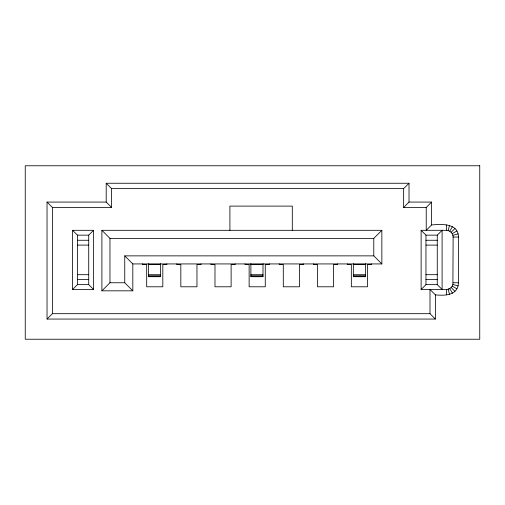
<?xml version="1.0" encoding="UTF-8"?>
<svg xmlns="http://www.w3.org/2000/svg" width="505" height="505" viewBox="0 0 505 505"><rect width="100%" height="100%" fill="white"/><g stroke="black" fill="none" stroke-linecap="round" stroke-linejoin="round"><path stroke-width="0.76" d="M452.897 284.498L453.124 237.034C453.149 233.436 449.999 230.293 446.401 230.312L421.12 230.312L421.12 289.479L446.401 289.479C449.374 289.46 452.114 287.364 452.897 284.498L458.092 285.887L458.502 282.756L458.502 237.034C458.237 222.913 441.383 224.106 431.611 224.933L426.233 230.312L426.233 207.454L431.611 202.076L409.018 202.076L403.64 207.454L403.64 188.63L409.018 183.252L409.018 202.076M448.143 230.539L449.532 225.344M435.373 294.857L435.373 319.059L429.995 313.681L429.995 289.479L435.373 294.857C443.497 295.671 455.535 295.861 458.092 285.887M449.766 231.214L452.455 226.556M93.558 289.479L88.716 284.637L88.716 235.153L93.558 230.312L72.581 230.312L72.581 289.479L93.558 289.479L93.558 230.312M72.581 289.479L77.423 284.637L77.423 235.153L72.581 230.312M106.201 202.076L106.201 183.252L111.58 188.63L111.58 207.454L106.201 202.076L47.034 202.076L47.034 319.059L52.413 313.681L429.995 313.681M101.896 290.823L109.964 282.756L109.964 238.379L101.896 230.312L101.896 290.823L132.821 290.823L132.821 263.932L124.754 255.865L124.754 282.756L132.821 290.823M109.964 238.379L373.788 238.379L381.856 230.312L381.856 263.932L132.821 263.932M437.261 235.153L442.102 230.312L442.102 289.479L437.261 284.637L437.261 235.153L425.961 235.153L421.12 230.312M451.154 232.281L454.961 228.481M421.12 289.479L425.961 284.637L425.961 235.153M452.227 233.676L456.88 230.987M452.897 235.298L458.092 233.903M106.201 183.252L409.018 183.252M111.58 188.63L403.64 188.63M47.034 202.076L52.413 207.454L111.58 207.454M403.64 207.454L426.233 207.454M101.896 230.312L381.856 230.312M77.423 235.153L88.716 235.153M453.124 237.034L458.502 237.034M77.423 240.266L88.716 240.266M425.961 240.266L437.261 240.266M77.423 245.102L88.716 245.102M425.961 245.102L437.261 245.102M124.754 255.865L373.788 255.865L381.856 263.932M148.419 264.336L160.527 264.336M250.884 264.336L262.991 264.336M353.349 264.336L365.45 264.336M77.423 274.688L88.716 274.688M148.419 274.72L160.527 274.72M250.884 274.72L262.991 274.72M353.349 274.72L365.45 274.72M425.961 274.688L437.261 274.688M148.419 275.812L160.527 275.812M250.884 275.812L262.991 275.812M353.349 275.812L365.45 275.812M148.419 276.481L160.527 276.481M250.884 276.481L262.991 276.481M353.349 276.481L365.45 276.481M77.423 279.53L88.716 279.53M425.961 279.53L437.261 279.53M109.964 282.756L124.754 282.756M453.124 282.756L458.502 282.756M77.423 284.637L88.716 284.637M425.961 284.637L437.261 284.637M47.034 319.059L435.373 319.059M452.227 286.114L456.88 288.803M451.154 287.509L454.961 291.316M452.455 293.235L449.766 288.576L448.143 289.251L449.532 294.447M446.401 224.933L446.401 230.312M446.401 289.479L446.401 294.857M431.611 202.076L431.611 224.933M373.788 238.379L373.788 255.865M371.503 263.932L371.503 264.601L367.47 264.601L367.47 286.789L351.335 286.789L351.335 264.601L347.301 264.601L347.301 263.932M365.45 263.705L365.45 276.702L353.349 276.702L353.349 263.705M337.618 263.932L337.618 264.601L333.584 264.601L333.584 286.789L317.449 286.789L317.449 264.601L313.416 264.601L313.416 263.932M303.461 263.932L303.461 264.601L299.427 264.601L299.427 286.789L283.292 286.789L283.292 264.601L279.259 264.601L279.259 263.932M292.3 230.343L292.3 206.109L229.908 206.109L229.908 230.343M269.31 263.932L269.31 264.601L265.276 264.601L265.276 286.789L249.135 286.789L249.135 264.601L245.102 264.601L245.102 263.932M262.991 263.705L262.991 276.702L250.884 276.702L250.884 263.705M235.153 263.932L235.153 264.601L231.12 264.601L231.12 286.789L214.985 286.789L214.985 264.601L210.951 264.601L210.951 263.932M200.996 263.932L200.996 264.601L196.963 264.601L196.963 286.789L180.828 286.789L180.828 264.601L176.794 264.601L176.794 263.932M166.846 263.932L166.846 264.601L162.812 264.601L162.812 286.789L146.677 286.789L146.677 264.601L142.637 264.601L142.637 263.932M160.527 263.705L160.527 276.702L148.419 276.702L148.419 263.705M52.413 207.454L52.413 313.681M479.75 165.766L25.25 165.766L25.25 339.234L479.75 339.234L479.75 165.766"/></g></svg>
